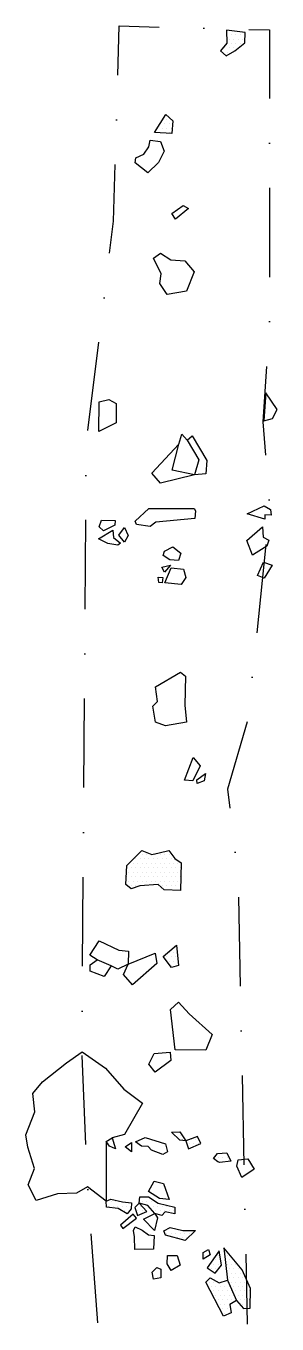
# Model space of a CAD drawing. Header units: metres. Extents: x 320 to 390, y -1689 to -1325.
import ezdxf

# ---------------------------------------------------------------- set-up
doc = ezdxf.new("R2010")
doc.units = ezdxf.units.M
doc.header["$LTSCALE"] = 25
doc.header["$MEASUREMENT"] = 0
doc.linetypes.add('STRICHPUNKTX2', pattern=[2, 1, -0.5, 0, -0.5])
doc.layers.get('0').update_dxf_attribs({"linetype": 'CONTINUOUS'})
for name, color, linetype in [('GRABUNGSGRENZE', 3, 'STRICHPUNKTX2'), ('STEINE', 4, 'CONTINUOUS'), ('STEINESCHRAFF', 4, 'CONTINUOUS')]:
    doc.layers.add(name, color=color, linetype=linetype)

# ---------------------------------------------------------------- blocks, each defined once
blk = doc.blocks.new('*X1')
at = {"color": 0}
for p, q in [((350.625, -1558.75), (350.625, -1558.75)), ((351.875, -1558.75), (351.875, -1558.75)), ((352.5, -1557.5), (352.5, -1557.5)), ((353.125, -1558.75), (353.125, -1558.75)), ((353.75, -1557.5), (353.75, -1557.5)), ((354.375, -1558.75), (354.375, -1558.75)), ((355, -1557.5), (355, -1557.5)), ((355.625, -1558.75), (355.625, -1558.75)), ((356.25, -1557.5), (356.25, -1557.5)), ((356.875, -1558.75), (356.875, -1558.75)), ((357.5, -1557.5), (357.5, -1557.5)), ((358.125, -1558.75), (358.125, -1558.75)), ((358.75, -1557.5), (358.75, -1557.5)), ((359.375, -1558.75), (359.375, -1558.75)), ((360, -1557.5), (360, -1557.5)), ((360.625, -1558.75), (360.625, -1558.75)), ((349.375, -1561.25), (349.375, -1561.25)), ((350, -1560), (350, -1560)), ((350.625, -1561.25), (350.625, -1561.25)), ((351.25, -1560), (351.25, -1560)), ((351.875, -1561.25), (351.875, -1561.25)), ((352.5, -1560), (352.5, -1560)), ((353.125, -1561.25), (353.125, -1561.25)), ((353.75, -1560), (353.75, -1560)), ((354.375, -1561.25), (354.375, -1561.25)), ((355, -1560), (355, -1560)), ((355.625, -1561.25), (355.625, -1561.25)), ((356.25, -1560), (356.25, -1560)), ((356.875, -1561.25), (356.875, -1561.25)), ((357.5, -1560), (357.5, -1560)), ((358.125, -1561.25), (358.125, -1561.25)), ((358.75, -1560), (358.75, -1560)), ((359.375, -1561.25), (359.375, -1561.25)), ((360, -1560), (360, -1560)), ((360.625, -1561.25), (360.625, -1561.25)), ((361.25, -1560), (361.25, -1560)), ((361.875, -1561.25), (361.875, -1561.25)), ((362.5, -1560), (362.5, -1560)), ((363.125, -1561.25), (363.125, -1561.25)), ((348.125, -1563.75), (348.125, -1563.75)), ((348.75, -1562.5), (348.75, -1562.5)), ((348.75, -1565), (348.75, -1565)), ((349.375, -1563.75), (349.375, -1563.75)), ((350, -1562.5), (350, -1562.5)), ((350, -1565), (350, -1565)), ((350.625, -1563.75), (350.625, -1563.75)), ((351.25, -1562.5), (351.25, -1562.5)), ((351.25, -1565), (351.25, -1565)), ((351.875, -1563.75), (351.875, -1563.75)), ((352.5, -1562.5), (352.5, -1562.5)), ((352.5, -1565), (352.5, -1565)), ((353.125, -1563.75), (353.125, -1563.75)), ((353.75, -1562.5), (353.75, -1562.5)), ((353.75, -1565), (353.75, -1565)), ((354.375, -1563.75), (354.375, -1563.75)), ((355, -1562.5), (355, -1562.5)), ((355, -1565), (355, -1565)), ((355.625, -1563.75), (355.625, -1563.75)), ((356.25, -1562.5), (356.25, -1562.5)), ((356.25, -1565), (356.25, -1565)), ((356.875, -1563.75), (356.875, -1563.75)), ((357.5, -1562.5), (357.5, -1562.5)), ((357.5, -1565), (357.5, -1565)), ((358.125, -1563.75), (358.125, -1563.75)), ((358.75, -1562.5), (358.75, -1562.5)), ((358.75, -1565), (358.75, -1565)), ((359.375, -1563.75), (359.375, -1563.75)), ((360, -1562.5), (360, -1562.5)), ((360, -1565), (360, -1565)), ((360.625, -1563.75), (360.625, -1563.75)), ((361.25, -1562.5), (361.25, -1562.5)), ((361.25, -1565), (361.25, -1565)), ((361.875, -1563.75), (361.875, -1563.75)), ((362.5, -1562.5), (362.5, -1562.5)), ((362.5, -1565), (362.5, -1565)), ((363.125, -1563.75), (363.125, -1563.75)), ((349.375, -1566.25), (349.375, -1566.25)), ((350.625, -1566.25), (350.625, -1566.25)), ((351.875, -1566.25), (351.875, -1566.25)), ((358.125, -1566.25), (358.125, -1566.25)), ((359.375, -1566.25), (359.375, -1566.25)), ((360.625, -1566.25), (360.625, -1566.25)), ((361.25, -1567.5), (361.25, -1567.5)), ((361.875, -1566.25), (361.875, -1566.25)), ((362.5, -1567.5), (362.5, -1567.5)), ((363.125, -1566.25), (363.125, -1566.25)), ((361.875, -1583.75), (361.875, -1583.75)), ((359.375, -1586.25), (359.375, -1586.25)), ((360, -1585), (360, -1585)), ((360, -1587.5), (360, -1587.5)), ((360.625, -1586.25), (360.625, -1586.25)), ((361.25, -1585), (361.25, -1585)), ((361.25, -1587.5), (361.25, -1587.5)), ((361.875, -1586.25), (361.875, -1586.25)), ((362.5, -1587.5), (362.5, -1587.5)), ((360.625, -1588.75), (360.625, -1588.75)), ((361.875, -1588.75), (361.875, -1588.75)), ((343.125, -1638.75), (343.125, -1638.75)), ((343.75, -1637.5), (343.75, -1637.5)), ((344.375, -1638.75), (344.375, -1638.75)), ((361.875, -1636.25), (361.875, -1636.25)), ((363.125, -1636.25), (363.125, -1636.25)), ((363.75, -1637.5), (363.75, -1637.5)), ((365.625, -1638.75), (365.625, -1638.75)), ((366.25, -1637.5), (366.25, -1637.5)), ((366.875, -1638.75), (366.875, -1638.75)), ((367.5, -1637.5), (367.5, -1637.5)), ((368.125, -1638.75), (368.125, -1638.75)), ((373.75, -1642.5), (373.75, -1642.5)), ((375, -1642.5), (375, -1642.5)), ((376.25, -1642.5), (376.25, -1642.5)), ((374.375, -1643.75), (374.375, -1643.75)), ((375.625, -1643.75), (375.625, -1643.75)), ((342.5, -1655), (342.5, -1655)), ((343.125, -1656.25), (343.125, -1656.25)), ((343.75, -1655), (343.75, -1655)), ((344.375, -1656.25), (344.375, -1656.25)), ((345, -1655), (345, -1655)), ((345.625, -1656.25), (345.625, -1656.25)), ((346.25, -1655), (346.25, -1655)), ((346.875, -1656.25), (346.875, -1656.25)), ((348.125, -1656.25), (348.125, -1656.25)), ((349.375, -1656.25), (349.375, -1656.25)), ((351.875, -1653.75), (351.875, -1653.75)), ((351.875, -1656.25), (351.875, -1656.25)), ((352.5, -1655), (352.5, -1655)), ((353.125, -1653.75), (353.125, -1653.75)), ((353.75, -1655), (353.75, -1655)), ((354.375, -1653.75), (354.375, -1653.75)), ((354.375, -1656.25), (354.375, -1656.25)), ((355, -1655), (355, -1655)), ((355.625, -1656.25), (355.625, -1656.25)), ((356.25, -1655), (356.25, -1655)), ((356.875, -1656.25), (356.875, -1656.25)), ((358.125, -1656.25), (358.125, -1656.25)), ((359.375, -1656.25), (359.375, -1656.25)), ((360.625, -1656.25), (360.625, -1656.25)), ((347.5, -1657.5), (347.5, -1657.5)), ((348.75, -1657.5), (348.75, -1657.5)), ((351.25, -1657.5), (351.25, -1657.5)), ((352.5, -1657.5), (352.5, -1657.5)), ((356.25, -1657.5), (356.25, -1657.5)), ((357.5, -1657.5), (357.5, -1657.5)), ((358.75, -1657.5), (358.75, -1657.5)), ((360, -1657.5), (360, -1657.5)), ((361.25, -1657.5), (361.25, -1657.5)), ((359.375, -1663.75), (359.375, -1663.75)), ((360, -1662.5), (360, -1662.5)), ((360.625, -1663.75), (360.625, -1663.75)), ((361.25, -1662.5), (361.25, -1662.5)), ((361.875, -1663.75), (361.875, -1663.75)), ((363.125, -1663.75), (363.125, -1663.75)), ((364.375, -1663.75), (364.375, -1663.75)), ((365.625, -1663.75), (365.625, -1663.75)), ((362.5, -1665), (362.5, -1665)), ((363.75, -1665), (363.75, -1665)), ((365, -1665), (365, -1665))]:
    blk.add_line(p, q, dxfattribs=at)
blk = doc.blocks.new('*X2')
at = {"color": 0}
for p, q in [((370, -1670), (370, -1670)), ((370.625, -1668.75), (370.625, -1668.75)), ((371.25, -1670), (371.25, -1670)), ((373.125, -1671.25), (373.125, -1671.25)), ((373.75, -1670), (373.75, -1670)), ((374.375, -1671.25), (374.375, -1671.25)), ((375.625, -1668.75), (375.625, -1668.75)), ((376.25, -1670), (376.25, -1670)), ((376.875, -1671.25), (376.875, -1671.25)), ((378.125, -1671.25), (378.125, -1671.25)), ((371.875, -1673.75), (371.875, -1673.75)), ((372.5, -1672.5), (372.5, -1672.5)), ((373.125, -1673.75), (373.125, -1673.75)), ((373.75, -1672.5), (373.75, -1672.5)), ((376.25, -1672.5), (376.25, -1672.5)), ((376.25, -1675), (376.25, -1675)), ((376.875, -1673.75), (376.875, -1673.75)), ((377.5, -1672.5), (377.5, -1672.5)), ((377.5, -1675), (377.5, -1675)), ((378.125, -1673.75), (378.125, -1673.75)), ((378.75, -1672.5), (378.75, -1672.5)), ((378.75, -1675), (378.75, -1675)), ((379.375, -1673.75), (379.375, -1673.75)), ((380, -1675), (380, -1675)), ((371.25, -1677.5), (371.25, -1677.5)), ((371.875, -1678.75), (371.875, -1678.75)), ((372.5, -1677.5), (372.5, -1677.5)), ((373.125, -1678.75), (373.125, -1678.75)), ((374.375, -1678.75), (374.375, -1678.75)), ((375, -1677.5), (375, -1677.5)), ((375.625, -1678.75), (375.625, -1678.75)), ((376.25, -1677.5), (376.25, -1677.5)), ((376.875, -1676.25), (376.875, -1676.25)), ((376.875, -1678.75), (376.875, -1678.75)), ((377.5, -1677.5), (377.5, -1677.5)), ((378.125, -1676.25), (378.125, -1676.25)), ((378.125, -1678.75), (378.125, -1678.75)), ((378.75, -1677.5), (378.75, -1677.5)), ((379.375, -1676.25), (379.375, -1676.25)), ((379.375, -1678.75), (379.375, -1678.75)), ((380, -1677.5), (380, -1677.5)), ((380.625, -1676.25), (380.625, -1676.25)), ((380.625, -1678.75), (380.625, -1678.75)), ((381.25, -1677.5), (381.25, -1677.5)), ((381.875, -1678.75), (381.875, -1678.75)), ((372.5, -1680), (372.5, -1680)), ((373.125, -1681.25), (373.125, -1681.25)), ((373.75, -1680), (373.75, -1680)), ((373.75, -1682.5), (373.75, -1682.5)), ((374.375, -1681.25), (374.375, -1681.25)), ((375, -1680), (375, -1680)), ((375, -1682.5), (375, -1682.5)), ((375.625, -1681.25), (375.625, -1681.25)), ((376.25, -1680), (376.25, -1680)), ((376.25, -1682.5), (376.25, -1682.5)), ((376.875, -1681.25), (376.875, -1681.25)), ((377.5, -1680), (377.5, -1680)), ((377.5, -1682.5), (377.5, -1682.5)), ((378.125, -1681.25), (378.125, -1681.25)), ((378.75, -1680), (378.75, -1680)), ((378.75, -1682.5), (378.75, -1682.5)), ((379.375, -1681.25), (379.375, -1681.25)), ((380, -1680), (380, -1680)), ((380, -1682.5), (380, -1682.5)), ((380.625, -1681.25), (380.625, -1681.25)), ((381.25, -1680), (381.25, -1680)), ((381.25, -1682.5), (381.25, -1682.5)), ((381.875, -1681.25), (381.875, -1681.25)), ((382.5, -1680), (382.5, -1680)), ((382.5, -1682.5), (382.5, -1682.5)), ((374.375, -1683.75), (374.375, -1683.75)), ((375, -1685), (375, -1685)), ((375.625, -1683.75), (375.625, -1683.75)), ((376.25, -1685), (376.25, -1685)), ((376.875, -1683.75), (376.875, -1683.75)), ((380.625, -1683.75), (380.625, -1683.75)), ((381.875, -1683.75), (381.875, -1683.75)), ((375.625, -1686.25), (375.625, -1686.25)), ((376.875, -1686.25), (376.875, -1686.25))]:
    blk.add_line(p, q, dxfattribs=at)
blk = doc.blocks.new('*X3')
at = {"color": 0}
for p, q in [((376.25, -1327.5), (376.25, -1327.5)), ((376.875, -1328.75), (376.875, -1328.75)), ((377.5, -1327.5), (377.5, -1327.5)), ((378.125, -1328.75), (378.125, -1328.75)), ((378.75, -1327.5), (378.75, -1327.5)), ((379.375, -1328.75), (379.375, -1328.75)), ((380, -1327.5), (380, -1327.5)), ((380.625, -1328.75), (380.625, -1328.75)), ((381.25, -1327.5), (381.25, -1327.5)), ((375, -1332.5), (375, -1332.5)), ((375.625, -1331.25), (375.625, -1331.25)), ((376.25, -1330), (376.25, -1330)), ((376.25, -1332.5), (376.25, -1332.5)), ((376.875, -1331.25), (376.875, -1331.25)), ((377.5, -1330), (377.5, -1330)), ((377.5, -1332.5), (377.5, -1332.5)), ((378.125, -1331.25), (378.125, -1331.25)), ((378.75, -1330), (378.75, -1330)), ((379.375, -1331.25), (379.375, -1331.25)), ((380, -1330), (380, -1330)), ((356.875, -1353.75), (356.875, -1353.75)), ((357.5, -1352.5), (357.5, -1352.5)), ((358.125, -1353.75), (358.125, -1353.75)), ((358.75, -1352.5), (358.75, -1352.5)), ((359.375, -1351.25), (359.375, -1351.25)), ((359.375, -1353.75), (359.375, -1353.75)), ((360, -1352.5), (360, -1352.5)), ((360.625, -1353.75), (360.625, -1353.75)), ((357.5, -1355), (357.5, -1355)), ((358.75, -1355), (358.75, -1355)), ((360, -1355), (360, -1355))]:
    blk.add_line(p, q, dxfattribs=at)

msp = doc.modelspace()

# ---------------------------------------------------------------- linework, layer by layer
at = {"layer": 'GRABUNGSGRENZE', "flags": 128}
msp.add_lwpolyline([(340.08, -1688.91), (337.18, -1650.8), (335.6, -1612.33), (336.78, -1442.03), (344.46, -1379.88), (346.05, -1325.07), (388.12, -1326.19), (388.17, -1408.86), (386.31, -1436.16), (388.26, -1460.01), (382, -1520.03), (376.39, -1539.21), (379.35, -1563.67), (381.89, -1689.27)], dxfattribs=at)
at = {"layer": 'STEINE'}
for points in [[(376.14, -1326.23), (376.24, -1329.88), (374.46, -1332.06), (375.98, -1333.48), (378.42, -1332.07), (381.26, -1329.79), (381.32, -1326.89), (376.14, -1326.23)], [(355.91, -1354.93), (359.11, -1349.91), (361.04, -1351.73), (360.78, -1355.24), (355.91, -1354.93)], [(354.07, -1366.24), (350.52, -1363.44), (350.73, -1362.07), (352.96, -1361.06), (354.38, -1359.03), (354.74, -1357.11), (357.58, -1357.46), (358.64, -1360.21), (357.02, -1363.4), (354.07, -1366.24)], [(360.81, -1377.72), (363.95, -1375.44), (365.48, -1376.3), (361.77, -1379.29), (360.81, -1377.72)], [(359.46, -1400.45), (357.43, -1397.3), (357.79, -1394.61), (355.67, -1390.19), (357.65, -1388.83), (360.54, -1390.66), (364.44, -1390.97), (367.03, -1394.06), (364.89, -1399.49), (359.46, -1400.45)], [(340.33, -1438.84), (340.39, -1430.52), (343.08, -1429.91), (345.16, -1430.98), (345.21, -1436.46), (340.33, -1438.84)], [(386.56, -1435.85), (389.05, -1435.25), (390.27, -1432.66), (387.18, -1427.99), (386.56, -1435.85)], [(367.16, -1451.05), (357.62, -1453.32), (355.19, -1450.53), (362.71, -1442.42), (363.57, -1439.63), (365.09, -1441.25), (366.51, -1440.09), (370.57, -1446.95), (370.36, -1450.7), (367.16, -1451.05), (360.87, -1449.72), (362.71, -1442.42)], [(365.09, -1441.25), (368.38, -1446.84), (367.16, -1451.05)], [(386.84, -1463.41), (381.91, -1461.98), (386.64, -1459.7), (388.46, -1460.77), (388.61, -1462.29), (386.84, -1462.24), (386.84, -1463.41)], [(341.67, -1466.75), (340.4, -1465.58), (341.06, -1463.76), (344.87, -1463.86), (344.76, -1465.18), (341.67, -1466.75)], [(367.45, -1461.15), (367.25, -1463.23), (356.34, -1464.33), (354.71, -1465.5), (350.91, -1464.94), (350.55, -1463.97), (354.31, -1460.47), (367, -1460.49), (367.45, -1461.15)], [(345.62, -1470.77), (342.83, -1470.31), (340.24, -1468.98), (344.26, -1466.55), (344.46, -1468.58), (346.38, -1470.21), (345.62, -1470.77)], [(347.5, -1469.9), (345.93, -1467.92), (347.56, -1465.79), (348.52, -1468.08), (347.5, -1469.9)], [(383.42, -1473.55), (381.8, -1469.44), (386.22, -1465.64), (386.37, -1468.53), (388, -1469.35), (387.43, -1471.07), (384.44, -1472.94), (383.42, -1473.55)], [(358.71, -1472.4), (361.05, -1471.19), (363.28, -1473.02), (362.62, -1475.05), (360.18, -1474.84), (358.35, -1473.62), (358.71, -1472.4)], [(358.75, -1478.29), (357.94, -1476.92), (360.38, -1476.37), (358.75, -1478.29)], [(358.8, -1481.34), (360.58, -1477.13), (364.03, -1477.44), (364.69, -1479.82), (363.37, -1481.8), (358.8, -1481.34)], [(384.79, -1479.24), (386.52, -1475.48), (388.95, -1476.35), (386.71, -1480.05), (384.79, -1479.24)], [(357.13, -1481.18), (356.98, -1479.71), (358.3, -1479.81), (358.04, -1481.28), (357.13, -1481.18)], [(359.01, -1521.48), (356.17, -1520.41), (355.46, -1515.89), (356.73, -1514.57), (356.18, -1510.46), (363.24, -1506.36), (364.61, -1507.48), (364.39, -1515.6), (364.89, -1520.42), (359.01, -1521.48)], [(364.32, -1536.71), (366.76, -1530.32), (368.74, -1532.7), (366.65, -1536.91), (364.32, -1536.71)], [(367.77, -1536.56), (370.21, -1534.79), (369.85, -1536.87), (367.87, -1537.57), (367.77, -1536.56)], [(363.21, -1567.61), (358.6, -1567.45), (356.97, -1565.93), (351.8, -1566.28), (349.41, -1567.14), (347.89, -1565.97), (348.2, -1560.64), (352.42, -1556.43), (355.16, -1557.55), (357.19, -1557.1), (359.93, -1556.39), (361.6, -1558.68), (363.43, -1559.9), (363.21, -1567.61)], [(348.57, -1588.3), (345.68, -1589.66), (343.8, -1588.8), (339.85, -1587.07), (337.77, -1585.75), (340.41, -1581.79), (345.94, -1584.39), (348.63, -1584.64), (348.57, -1588.3)], [(360.65, -1589.27), (358.37, -1586.13), (362.08, -1582.93), (362.68, -1588.67), (360.65, -1589.27)], [(343.8, -1588.8), (341.77, -1591.79), (337.91, -1590.31), (337.92, -1588.49), (339.85, -1587.07)], [(348.57, -1588.3), (356.09, -1585.21), (356.59, -1588.1), (349.78, -1594.08), (347.2, -1591.19), (348.57, -1588.3)], [(361.74, -1612.37), (360.43, -1601.05), (362.67, -1598.92), (365.61, -1602.27), (372.1, -1608.06), (370.36, -1612.43), (361.74, -1612.37)], [(337.18, -1650.75), (334.03, -1652.57), (328.75, -1652.77), (322.76, -1654.64), (320.54, -1650.22), (322.32, -1645.61), (320.4, -1639.62), (319.89, -1636.16), (322.39, -1629.77), (321.84, -1624.55), (324.48, -1621.3), (331.24, -1615.98), (335.6, -1612.94), (342.19, -1617.52), (347.36, -1623.36), (352.53, -1627.27), (347.55, -1636.05), (344.1, -1637.01)], [(356.1, -1618.6), (354.32, -1616.37), (355.85, -1613.37), (360.32, -1613.02), (360.52, -1615.36), (356.1, -1618.6)], [(342.42, -1638.02), (342.35, -1654.77), (337.18, -1650.75)], [(342.42, -1638.02), (344.1, -1637.01), (344.96, -1640.1), (343.28, -1639.34), (342.42, -1638.02)], [(347.7, -1639.55), (349.48, -1638.33), (349.52, -1640.97), (347.7, -1639.55)], [(350.59, -1638.13), (353.28, -1636.97), (358.97, -1638.7), (359.57, -1640.93), (358.25, -1641.74), (355.06, -1640.47), (354.19, -1639.45), (352.27, -1639.4), (350.59, -1638.13)], [(364.75, -1637.84), (363.03, -1637.69), (360.69, -1635.4), (363.03, -1635.35), (364.75, -1637.84)], [(364.75, -1637.84), (365.46, -1640.08), (368.91, -1638.66), (367.95, -1636.63), (364.75, -1637.84)], [(373.68, -1643.74), (372.51, -1642.83), (373.58, -1641.46), (376.17, -1641.21), (377.28, -1643.54), (374.28, -1643.94), (373.68, -1643.74)], [(380.37, -1648.16), (379.05, -1645.02), (379.41, -1643.19), (382.1, -1642.94), (383.87, -1645.83), (380.37, -1648.16)], [(354.28, -1652.04), (355.81, -1649.2), (358.44, -1649.81), (360.01, -1654.33), (357.37, -1654.07), (354.28, -1652.04)], [(348.28, -1658.38), (345.7, -1656.9), (342.5, -1656.49), (342.35, -1654.77), (343.67, -1654.21), (346.97, -1655.02), (349.51, -1655.23), (349.4, -1656.96), (348.28, -1658.38)], [(351.59, -1655.33), (350.37, -1656.6), (351.18, -1658.78), (353.77, -1657.72), (351.59, -1655.33)], [(356, -1658.23), (354.02, -1656), (351.59, -1655.33), (351.84, -1653.61), (354.28, -1653.56), (356.92, -1655.34), (361.58, -1656.46), (361.63, -1658.34), (358.89, -1657.78), (357.98, -1658.79), (356, -1658.23)], [(349.96, -1658.48), (346.4, -1661.57), (347.06, -1662.43), (350.92, -1659.6), (349.96, -1658.48)], [(355.89, -1663.05), (352.8, -1659.85), (356, -1658.23), (356.81, -1659.5), (355.89, -1663.05)], [(355.63, -1668.23), (350.4, -1668.32), (350.36, -1664.82), (350, -1663), (350.46, -1662.03), (352.49, -1662.9), (354.21, -1664.22), (355.84, -1664.42), (355.63, -1668.23)], [(364.51, -1665.85), (359.04, -1664.38), (358.53, -1663.16), (360.31, -1662.15), (363.91, -1663.06), (367.41, -1663.07), (364.51, -1665.85)], [(378.91, -1682.67), (380.83, -1684.9), (382.71, -1684.81), (382.87, -1679.27), (380.54, -1674.04), (375.32, -1667.85), (376.38, -1676.98)], [(360.6, -1674.27), (359.43, -1672.34), (359.54, -1670.01), (362.28, -1670.01), (363.08, -1672.75), (360.6, -1674.27)], [(369.58, -1671.09), (369.58, -1669.21), (371.06, -1668.35), (371.51, -1669.87), (369.58, -1671.09)], [(370.7, -1673.52), (372.93, -1675), (374.71, -1672.77), (374.1, -1668.76), (370.7, -1673.52)], [(355.62, -1676.65), (355.27, -1674.72), (356.54, -1673.41), (357.7, -1673.92), (357.7, -1676.3), (355.62, -1676.65)], [(370.34, -1677.48), (371.56, -1676.27), (374.04, -1677.74), (376.38, -1676.98), (378.91, -1682.67), (377.03, -1683.78), (377.38, -1686.12), (375.3, -1687.03), (370.34, -1677.48)]]:
    msp.add_lwpolyline(points, dxfattribs=at)

# ---------------------------------------------------------------- block references
at = {"layer": 'STEINESCHRAFF'}
for name in ['*X3', '*X1', '*X2']:
    msp.add_blockref(name, (0, 0), dxfattribs=at)

doc.saveas('drawing.dxf')
